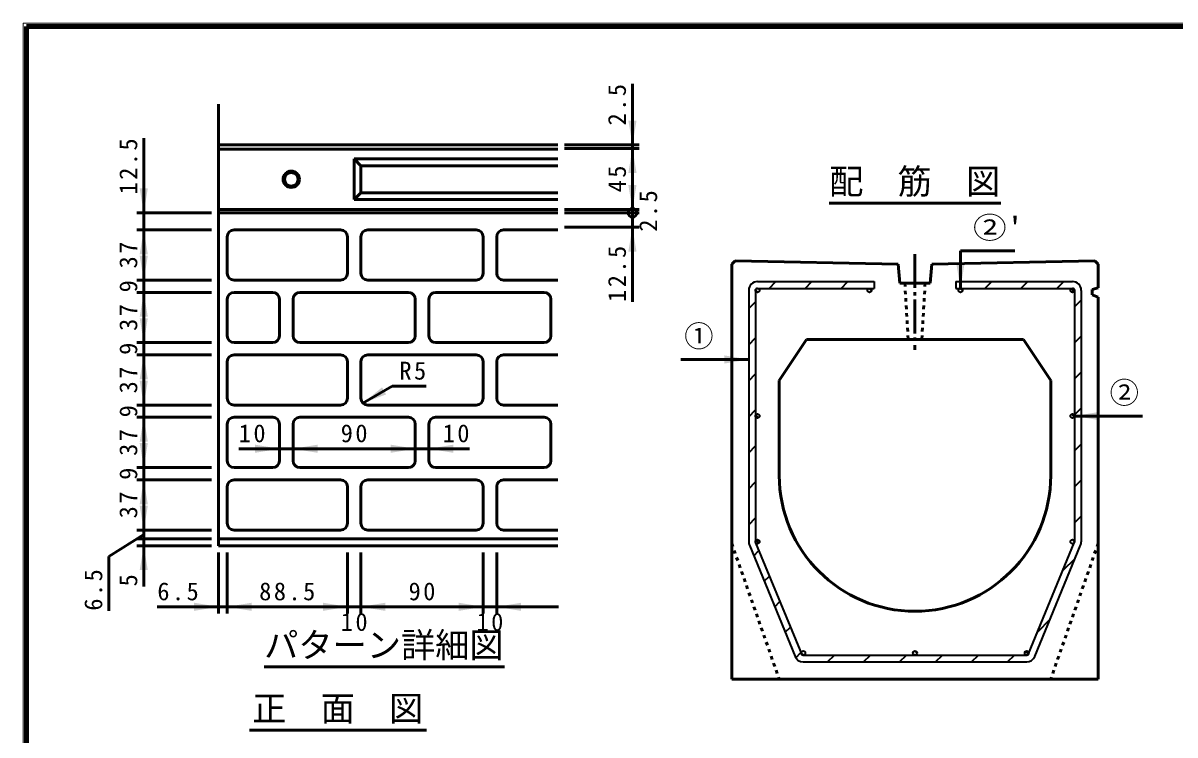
# Model space of a CAD drawing. Units: millimetres, scale not verified, with parts at other scales. Extents: x 100 to 4105, y 100 to 2870.
# Drawn here: x 100 to 1797, y 1822 to 2870 of the extents above; entities that cross this region are included whole.
import ezdxf
from ezdxf.enums import TextEntityAlignment as Align

# ---------------------------------------------------------------- set-up
doc = ezdxf.new("R2010")
doc.units = ezdxf.units.MM
doc.header["$LTSCALE"] = 5
doc.linetypes.add('USER1', pattern=[13.4, 10, -1.2, 1, -1.2])
doc.linetypes.add('USER2', pattern=[2.2, 1, -1.2])
doc.layers.add('V-nasSTD', color=7, linetype='Continuous', lineweight=50)
doc.styles.add('ＭＳ ゴシック', font='')
doc.styles.get('ＭＳ ゴシック').set_extended_font_data('MS Gothic')

msp = doc.modelspace()

# ---------------------------------------------------------------- hatches: boundary and pattern name
at = {"layer": 'V-nasSTD'}
for points in [[(991.858, 2726.452), (997.858, 2690.452), (1003.858, 2726.452)], [(1003.858, 2649.452), (997.858, 2685.452), (991.858, 2649.452)], [(991.858, 2631.452), (997.858, 2595.452), (1003.858, 2631.452)], [(271.858, 2626.452), (277.858, 2590.452), (283.858, 2626.452)], [(283.858, 2529.452), (277.858, 2565.452), (271.858, 2529.452)], [(1003.858, 2533.452), (997.858, 2569.452), (991.858, 2533.452)], [(271.858, 2527.452), (277.858, 2491.452), (283.858, 2527.452)], [(1487.168, 2515.387), (1481.168, 2479.387), (1475.168, 2515.387)], [(283.858, 2437.452), (277.858, 2473.452), (271.858, 2437.452)], [(271.858, 2435.452), (277.858, 2399.452), (283.858, 2435.452)], [(283.858, 2345.452), (277.858, 2381.452), (271.858, 2345.452)], [(1133.168, 2368.634), (1169.168, 2374.634), (1133.168, 2380.634)], [(271.858, 2343.452), (277.858, 2307.452), (283.858, 2343.452)], [(628.964, 2333.577), (600.787, 2310.38), (634.964, 2323.184)], [(1685.168, 2285.387), (1649.168, 2291.387), (1685.168, 2297.387)], [(283.858, 2253.452), (277.858, 2289.452), (271.858, 2253.452)], [(271.858, 2251.452), (277.858, 2215.452), (283.858, 2251.452)], [(441.858, 2237.193), (477.858, 2243.193), (441.858, 2249.193)], [(533.858, 2249.193), (497.858, 2243.193), (533.858, 2237.193)], [(641.858, 2237.193), (677.858, 2243.193), (641.858, 2249.193)], [(733.858, 2249.193), (697.858, 2243.193), (733.858, 2237.193)], [(283.858, 2161.452), (277.858, 2197.452), (271.858, 2161.452)], [(271.858, 2159.452), (277.858, 2123.452), (283.858, 2159.452)], [(283.858, 2064.452), (277.858, 2100.452), (271.858, 2064.452)], [(351.858, 2004.452), (387.858, 2010.452), (351.858, 2016.452)], [(436.858, 2016.452), (400.858, 2010.452), (436.858, 2004.452)], [(541.858, 2004.452), (577.858, 2010.452), (541.858, 2016.452)], [(633.858, 2016.452), (597.858, 2010.452), (633.858, 2004.452)], [(741.858, 2004.452), (777.858, 2010.452), (741.858, 2016.452)], [(833.858, 2016.452), (797.858, 2010.452), (833.858, 2004.452)]]:
    msp.add_hatch(color=256, dxfattribs=at).paths.add_polyline_path(points)

# ---------------------------------------------------------------- linework, layer by layer
at = {"layer": 'V-nasSTD', "lineweight": 100}
for p, q in [((105, 2865), (105, 105)), ((4100, 2865), (105, 2865))]:
    msp.add_line(p, q, dxfattribs=at)
at = {"layer": 'V-nasSTD'}
for p, q in [((997.858, 2780.452), (997.858, 2690.452)), ((387.858, 2100.452), (387.858, 2750.452)), ((277.858, 2700.452), (277.858, 2590.452)), ((887.858, 2690.452), (387.858, 2690.452)), ((887.858, 2684.452), (387.858, 2684.452)), ((897.858, 2690.452), (1007.858, 2690.452)), ((897.858, 2685.452), (1007.858, 2685.452)), ((997.858, 2690.452), (997.858, 2684.452)), ((997.858, 2595.452), (997.858, 2685.452)), ((587.858, 2609.952), (587.858, 2669.952)), ((597.858, 2659.952), (587.858, 2669.952)), ((587.858, 2669.952), (887.858, 2669.952)), ((597.858, 2619.952), (597.858, 2659.952)), ((887.858, 2659.952), (597.858, 2659.952)), ((597.858, 2619.952), (587.858, 2609.952)), ((597.858, 2619.952), (887.858, 2619.952)), ((887.858, 2609.952), (587.858, 2609.952)), ((1287.764, 2604.887), (1540.571, 2604.887)), ((377.858, 2590.452), (267.858, 2590.452)), ((277.858, 2565.452), (277.858, 2590.452)), ((887.858, 2595.452), (387.858, 2595.452)), ((387.858, 2590.452), (887.858, 2590.452)), ((897.858, 2595.452), (1007.858, 2595.452)), ((897.858, 2590.452), (1007.858, 2590.452)), ((897.858, 2590.452), (1007.858, 2590.452)), ((997.858, 2595.452), (997.858, 2590.452)), ((997.858, 2569.452), (997.858, 2590.452)), ((377.858, 2565.452), (267.858, 2565.452)), ((277.858, 2491.452), (277.858, 2565.452)), ((410.858, 2565.452), (567.858, 2565.452)), ((607.858, 2565.452), (767.858, 2565.452)), ((807.858, 2565.452), (887.858, 2565.452)), ((897.858, 2569.452), (1007.858, 2569.452)), ((997.858, 2459.452), (997.858, 2569.452)), ((400.858, 2501.452), (400.858, 2555.452)), ((577.858, 2555.452), (577.858, 2501.452)), ((597.858, 2501.452), (597.858, 2555.452)), ((777.858, 2555.452), (777.858, 2501.452)), ((797.858, 2501.452), (797.858, 2555.452)), ((1481.168, 2534.387), (1561.168, 2534.387)), ((1481.168, 2534.387), (1481.168, 2479.387)), ((1149.168, 2519.887), (1144.168, 2514.887)), ((1144.168, 1903.887), (1144.168, 2514.887)), ((1389.168, 2514.887), (1149.168, 2519.887)), ((1389.168, 2514.887), (1391.668, 2486.887)), ((1439.168, 2514.887), (1436.668, 2486.887)), ((1439.168, 2514.887), (1679.168, 2519.887)), ((1679.168, 2519.887), (1684.168, 2514.887)), ((1684.168, 2514.887), (1684.168, 2479.902)), ((377.858, 2491.452), (267.858, 2491.452)), ((277.858, 2473.452), (277.858, 2491.452)), ((567.858, 2491.452), (410.858, 2491.452)), ((767.858, 2491.452), (607.858, 2491.452)), ((887.858, 2491.452), (807.858, 2491.452)), ((1436.668, 2486.887), (1391.668, 2486.887)), ((1399.168, 2486.887), (1429.168, 2486.887)), ((1675.168, 2477.887), (1684.168, 2479.902)), ((377.858, 2473.452), (267.858, 2473.452)), ((277.858, 2399.452), (277.858, 2473.452)), ((400.858, 2463.452), (400.858, 2409.452)), ((467.858, 2473.452), (410.858, 2473.452)), ((477.858, 2409.452), (477.858, 2463.452)), ((497.858, 2463.452), (497.858, 2409.452)), ((667.858, 2473.452), (507.858, 2473.452)), ((677.858, 2409.452), (677.858, 2463.452)), ((697.858, 2463.452), (697.858, 2409.452)), ((867.858, 2473.452), (707.858, 2473.452)), ((877.858, 2409.452), (877.858, 2463.452)), ((1675.168, 2469.887), (1675.168, 2477.887)), ((1675.168, 2469.887), (1684.168, 2466.528)), ((1684.168, 1903.887), (1684.168, 2466.528)), ((377.858, 2399.452), (267.858, 2399.452)), ((377.858, 2399.452), (267.858, 2399.452)), ((277.858, 2381.452), (277.858, 2399.452)), ((410.858, 2399.452), (467.858, 2399.452)), ((507.858, 2399.452), (667.858, 2399.452)), ((707.858, 2399.452), (867.858, 2399.452)), ((1254.168, 2403.887), (1214.168, 2343.887)), ((1254.168, 2403.887), (1574.168, 2403.887)), ((1574.168, 2403.887), (1614.168, 2343.887)), ((377.858, 2381.452), (267.858, 2381.452)), ((277.858, 2307.452), (277.858, 2381.452)), ((567.858, 2381.452), (410.858, 2381.452)), ((767.858, 2381.452), (607.858, 2381.452)), ((887.858, 2381.452), (807.858, 2381.452)), ((400.858, 2371.452), (400.858, 2317.452)), ((577.858, 2317.452), (577.858, 2371.452)), ((597.858, 2371.452), (597.858, 2317.452)), ((777.858, 2317.452), (777.858, 2371.452)), ((797.858, 2371.452), (797.858, 2317.452)), ((1069.168, 2374.634), (1169.168, 2374.634)), ((1214.168, 2343.887), (1214.168, 2203.887)), ((1614.168, 2343.887), (1614.168, 2203.887)), ((644.088, 2335.38), (600.787, 2310.38)), ((694.088, 2335.38), (644.088, 2335.38)), ((377.858, 2307.452), (267.858, 2307.452)), ((377.858, 2307.452), (267.858, 2307.452)), ((277.858, 2289.452), (277.858, 2307.452)), ((410.858, 2307.452), (567.858, 2307.452)), ((607.858, 2307.452), (767.858, 2307.452)), ((807.858, 2307.452), (887.858, 2307.452)), ((1749.168, 2291.387), (1649.168, 2291.387)), ((377.858, 2289.452), (267.858, 2289.452)), ((277.858, 2215.452), (277.858, 2289.452)), ((400.858, 2279.452), (400.858, 2225.452)), ((467.858, 2289.452), (410.858, 2289.452)), ((477.858, 2225.452), (477.858, 2279.452)), ((497.858, 2279.452), (497.858, 2225.452)), ((667.858, 2289.452), (507.858, 2289.452)), ((677.858, 2225.452), (677.858, 2279.452)), ((697.858, 2279.452), (697.858, 2225.452)), ((867.858, 2289.452), (707.858, 2289.452)), ((877.858, 2225.452), (877.858, 2279.452)), ((417.858, 2243.193), (477.858, 2243.193)), ((477.858, 2243.193), (497.858, 2243.193)), ((497.858, 2243.193), (677.858, 2243.193)), ((677.858, 2243.193), (697.858, 2243.193)), ((757.858, 2243.193), (697.858, 2243.193)), ((377.858, 2215.452), (267.858, 2215.452)), ((377.858, 2215.452), (267.858, 2215.452)), ((277.858, 2197.452), (277.858, 2215.452)), ((410.858, 2215.452), (467.858, 2215.452)), ((507.858, 2215.452), (667.858, 2215.452)), ((707.858, 2215.452), (867.858, 2215.452)), ((377.858, 2197.452), (267.858, 2197.452)), ((277.858, 2123.452), (277.858, 2197.452)), ((567.858, 2197.452), (410.858, 2197.452)), ((767.858, 2197.452), (607.858, 2197.452)), ((887.858, 2197.452), (807.858, 2197.452)), ((400.858, 2187.452), (400.858, 2133.452)), ((577.858, 2133.452), (577.858, 2187.452)), ((597.858, 2187.452), (597.858, 2133.452)), ((777.858, 2133.452), (777.858, 2187.452)), ((797.858, 2187.452), (797.858, 2133.452)), ((377.858, 2123.452), (267.858, 2123.452)), ((277.858, 2110.452), (277.858, 2123.452)), ((410.858, 2123.452), (567.858, 2123.452)), ((607.858, 2123.452), (767.858, 2123.452)), ((807.858, 2123.452), (887.858, 2123.452)), ((226.322, 2084.735), (277.858, 2116.952)), ((377.858, 2110.452), (267.858, 2110.452)), ((277.858, 2100.452), (277.858, 2110.452)), ((387.858, 2110.452), (887.858, 2110.452)), ((377.858, 2100.452), (267.858, 2100.452)), ((277.858, 2040.452), (277.858, 2100.452)), ((387.858, 2100.452), (887.858, 2100.452)), ((387.858, 2090.452), (387.858, 2000.452)), ((400.858, 2090.452), (400.858, 2000.452)), ((577.858, 2090.452), (577.858, 2000.452)), ((597.858, 2090.452), (597.858, 2000.452)), ((777.858, 2090.452), (777.858, 2000.452)), ((797.858, 2090.452), (797.858, 2000.452)), ((226.322, 2004.735), (226.322, 2084.735)), ((297.858, 2010.452), (387.858, 2010.452)), ((387.858, 2010.452), (400.858, 2010.452)), ((400.858, 2010.452), (577.858, 2010.452)), ((577.858, 2010.452), (597.858, 2010.452)), ((597.858, 2010.452), (777.858, 2010.452)), ((777.858, 2010.452), (797.858, 2010.452)), ((797.858, 2010.452), (888.858, 2010.452)), ((455.24, 1922.311), (809.25, 1922.311)), ((1144.168, 1903.887), (1684.168, 1903.887)), ((433.764, 1828.887), (694.571, 1828.887))]:
    msp.add_line(p, q, dxfattribs=at)
at = {"layer": 'V-nasSTD', "linetype": 'USER1'}
msp.add_line((1414.168, 2529.887), (1414.168, 2388.887), dxfattribs=at)
at = {"layer": 'V-nasSTD', "lineweight": 35}
for p, q in [((1182.168, 2489.387), (1354.168, 2489.387)), ((1182.168, 2479.387), (1354.168, 2479.387)), ((1199.095, 2479.387), (1209.095, 2489.387)), ((1252.128, 2479.387), (1262.128, 2489.387)), ((1305.161, 2479.387), (1315.161, 2489.387)), ((1346.553, 2479.323), (1350.104, 2475.773)), ((1354.168, 2489.387), (1354.168, 2479.387)), ((1474.168, 2489.387), (1474.168, 2479.387)), ((1474.168, 2489.387), (1646.168, 2489.387)), ((1474.168, 2489.295), (1474.26, 2489.387)), ((1474.168, 2489.387), (1474.168, 2479.387)), ((1474.168, 2479.387), (1646.168, 2479.387)), ((1480.856, 2479.371), (1484.151, 2476.076)), ((1517.293, 2479.387), (1527.293, 2489.387)), ((1570.326, 2479.387), (1580.326, 2489.387)), ((1623.359, 2479.387), (1633.359, 2489.387)), ((1644.205, 2478.656), (1648.437, 2474.425)), ((1169.168, 2476.387), (1169.168, 2105.978)), ((1179.168, 2476.387), (1179.168, 2105.969)), ((1179.221, 2476.95), (1182.731, 2473.44)), ((1649.168, 2476.387), (1649.168, 2105.969)), ((1649.168, 2452.163), (1659.168, 2462.163)), ((1659.168, 2476.387), (1659.168, 2105.973)), ((1169.168, 2449.46), (1179.168, 2459.46)), ((1169.168, 2396.427), (1179.168, 2406.427)), ((1649.168, 2399.13), (1659.168, 2409.13)), ((1169.168, 2343.394), (1179.168, 2353.394)), ((1649.168, 2346.097), (1659.168, 2356.097)), ((1169.168, 2290.361), (1179.168, 2300.361)), ((1179.522, 2292.801), (1183.582, 2288.741)), ((1644.905, 2294.108), (1648.889, 2290.125)), ((1649.168, 2293.064), (1659.168, 2303.064)), ((1169.168, 2237.328), (1179.168, 2247.328)), ((1649.168, 2240.031), (1659.168, 2250.031)), ((1169.168, 2184.295), (1179.168, 2194.295)), ((1649.168, 2186.998), (1659.168, 2196.998)), ((1169.168, 2131.262), (1179.168, 2141.262)), ((1649.168, 2133.965), (1659.168, 2143.965)), ((1179.393, 2104.827), (1246.751, 1941.244)), ((1180.007, 2108.468), (1184.249, 2104.226)), ((1581.584, 1941.244), (1648.942, 2104.827)), ((1645.802, 2109.364), (1649.145, 2106.021)), ((1170.147, 2101.028), (1237.508, 1937.437)), ((1176.511, 2085.572), (1184.169, 2093.23)), ((1590.829, 1937.437), (1658.188, 2101.023)), ((1632.057, 2063.821), (1650.439, 2082.203)), ((1191.979, 2048.007), (1199.637, 2055.665)), ((1207.447, 2010.442), (1215.105, 2018.1)), ((1594.934, 1973.665), (1613.316, 1992.047)), ((1222.915, 1972.877), (1230.573, 1980.535)), ((1238.529, 1935.458), (1246.041, 1942.97)), ((1246.571, 1942.91), (1250.048, 1939.433)), ((1246.751, 1941.244), (1246.751, 1941.244)), ((1246.751, 1941.244), (1246.751, 1941.244)), ((1249.525, 1939.387), (1578.81, 1939.387)), ((1285.491, 1929.387), (1295.491, 1939.387)), ((1338.524, 1929.387), (1348.524, 1939.387)), ((1391.557, 1929.387), (1401.557, 1939.387)), ((1413.82, 1945.366), (1417.147, 1942.039)), ((1444.59, 1929.387), (1454.59, 1939.387)), ((1497.623, 1929.387), (1507.623, 1939.387)), ((1550.656, 1929.387), (1560.656, 1939.387)), ((1577.024, 1944.797), (1581.22, 1940.6)), ((1581.584, 1941.244), (1581.584, 1941.244)), ((1581.584, 1941.244), (1581.584, 1941.244)), ((1249.529, 1929.387), (1578.809, 1929.387))]:
    msp.add_line(p, q, dxfattribs=at)
at = {"layer": 'V-nasSTD', "linetype": 'USER2'}
for p, q in [((1399.168, 2486.887), (1404.168, 2403.887)), ((1429.168, 2486.887), (1424.168, 2403.887)), ((1144.168, 2103.887), (1214.168, 1903.887)), ((1684.168, 2103.887), (1614.168, 1903.887))]:
    msp.add_line(p, q, dxfattribs=at)
at = {"layer": 'V-nasSTD', "lineweight": 13}
msp.add_lwpolyline([(100, 100), (100, 2870), (4105, 2870), (4105, 100)], close=True, dxfattribs=at)
at = {"layer": 'V-nasSTD'}
for radius in [12, 10]:
    msp.add_circle((495.258, 2639.952), radius, dxfattribs=at)
at = {"layer": 'V-nasSTD', "lineweight": 35}
for centre in [(1182.168, 2476.387), (1347.168, 2476.387), (1481.168, 2476.387), (1646.168, 2476.387), (1182.168, 2291.387), (1646.168, 2291.387), (1182.168, 2106.387), (1646.168, 2106.387), (1249.525, 1942.387), (1414.168, 1942.387), (1578.81, 1942.387)]:
    msp.add_circle(centre, 3, dxfattribs=at)
at = {"layer": 'V-nasSTD'}
for centre, radius, start, end in [((997.858, 2590.452), 6.25, 90, 270), ((997.858, 2590.452), 6.25, 270, 90), ((410.858, 2555.452), 10, 90, 180), ((567.858, 2555.452), 10, 0, 90), ((607.858, 2555.452), 10, 90, 180), ((767.858, 2555.452), 10, 0, 90), ((807.858, 2555.452), 10, 90, 180), ((410.858, 2501.452), 10, 180, 270), ((567.858, 2501.452), 10, 270, 0), ((607.858, 2501.452), 10, 180, 270), ((767.858, 2501.452), 10, 270, 0), ((807.858, 2501.452), 10, 180, 270), ((410.858, 2463.452), 10, 90, 180), ((467.858, 2463.452), 10, 0, 90), ((507.858, 2463.452), 10, 90, 180), ((667.858, 2463.452), 10, 0, 90), ((707.858, 2463.452), 10, 90, 180), ((867.858, 2463.452), 10, 0, 90), ((410.858, 2409.452), 10, 180, 270), ((467.858, 2409.452), 10, 270, 0), ((507.858, 2409.452), 10, 180, 270), ((667.858, 2409.452), 10, 270, 0), ((707.858, 2409.452), 10, 180, 270), ((867.858, 2409.452), 10, 270, 0), ((410.858, 2371.452), 10, 90, 180), ((567.858, 2371.452), 10, 0, 90), ((607.858, 2371.452), 10, 90, 180), ((767.858, 2371.452), 10, 0, 90), ((807.858, 2371.452), 10, 90, 180), ((410.858, 2317.452), 10, 180, 270), ((567.858, 2317.452), 10, 270, 0), ((607.858, 2317.452), 10, 180, 270), ((767.858, 2317.452), 10, 270, 0), ((807.858, 2317.452), 10, 180, 270), ((410.858, 2279.452), 10, 90, 180), ((467.858, 2279.452), 10, 0, 90), ((507.858, 2279.452), 10, 90, 180), ((667.858, 2279.452), 10, 0, 90), ((707.858, 2279.452), 10, 90, 180), ((867.858, 2279.452), 10, 0, 90), ((410.858, 2225.452), 10, 180, 270), ((467.858, 2225.452), 10, 270, 0), ((507.858, 2225.452), 10, 180, 270), ((667.858, 2225.452), 10, 270, 0), ((707.858, 2225.452), 10, 180, 270), ((867.858, 2225.452), 10, 270, 0), ((410.858, 2187.452), 10, 90, 180), ((567.858, 2187.452), 10, 0, 90), ((607.858, 2187.452), 10, 90, 180), ((767.858, 2187.452), 10, 0, 90), ((807.858, 2187.452), 10, 90, 180), ((1414.168, 2203.887), 200, 180, 270), ((1414.168, 2203.887), 200, 270, 0), ((410.858, 2133.452), 10, 180, 270), ((567.858, 2133.452), 10, 270, 0), ((607.858, 2133.452), 10, 180, 270), ((767.858, 2133.452), 10, 270, 0), ((807.858, 2133.452), 10, 180, 270)]:
    msp.add_arc(centre, radius, start, end, dxfattribs=at)
at = {"layer": 'V-nasSTD', "lineweight": 35}
for centre, radius, start, end in [((1182.168, 2476.387), 13, 90, 180), ((1182.168, 2476.387), 3, 90, 180), ((1182.168, 2476.387), 3, 90, 180), ((1182.168, 2476.387), 3, 90, 180), ((1646.168, 2476.387), 13, 0, 90), ((1646.168, 2476.387), 3, 0, 90), ((1646.168, 2476.387), 3, 0, 90), ((1646.168, 2476.387), 3, 0, 90), ((1182.168, 2105.978), 13, 180, 202.38013), ((1182.168, 2105.969), 3, 180, 202.38013), ((1182.168, 2105.969), 3, 180, 202.38013), ((1646.168, 2105.969), 3, 337.61987, 0), ((1646.168, 2105.969), 3, 337.61987, 0), ((1646.168, 2105.973), 13, 337.61987, 0), ((1249.529, 1942.387), 13, 202.38013, 270), ((1249.525, 1942.387), 3, 202.38013, 270), ((1249.525, 1942.387), 3, 202.38013, 270), ((1249.525, 1942.387), 3, 202.38053, 270.00103), ((1578.809, 1942.387), 13, 270, 337.61987), ((1578.81, 1942.387), 3, 270, 337.61987), ((1578.81, 1942.387), 3, 270, 337.61987), ((1578.81, 1942.387), 3, 269.99901, 337.61947)]:
    msp.add_arc(centre, radius, start, end, dxfattribs=at)

# ---------------------------------------------------------------- texts
at = {"layer": 'V-nasSTD', "style": 'ＭＳ ゴシック'}
for s, height, p in [('配\u3000筋\u3000図', 36.95, (1287.764, 2655.287)), ('①', 31.67, (1074.168, 2424.834)), ('②', 31.67, (1700.968, 2341.587)), ('パターン詳細図', 36.95, (455.24, 1972.711)), ('正\u3000面\u3000図', 36.95, (437.764, 1879.287))]:
    msp.add_text(s, height=height, dxfattribs=at).set_placement(p, align=Align.TOP_LEFT)
at = {"layer": 'V-nasSTD', "style": 'ＭＳ ゴシック', "width": 1.15}
msp.add_text("②'", height=31.67, dxfattribs=at).set_placement((1499.568, 2584.587), align=Align.TOP_LEFT)
at = {"layer": 'V-nasSTD', "style": 'ＭＳ ゴシック'}
for s, p in [('9', (241.858, 2473.452)), ('9', (241.858, 2381.452)), ('9', (241.858, 2289.452)), ('9', (241.858, 2197.452)), ('5', (241.858, 2040.452))]:
    msp.add_text(s, height=26.39, rotation=90, dxfattribs=at).set_placement(p, align=Align.TOP_LEFT)
at = {"layer": 'V-nasSTD', "char_height": 26.39, "attachment_point": 1, "rotation": 90, "style": 'ＭＳ ゴシック'}
for s, insert in [('\\T1.2;2.5', (961.858, 2719.252)), ('\\T1.2;12.5', (241.858, 2617.652)), ('\\T1.2;45', (961.858, 2620.652)), ('\\T1.2;2.5', (1007.854, 2562.764)), ('\\T1.2;37', (241.858, 2508.652)), ('\\T1.2;12.5', (961.858, 2459.452)), ('\\T1.2;37', (241.858, 2416.652)), ('\\T1.2;37', (241.858, 2324.652)), ('\\T1.2;37', (241.858, 2232.652)), ('\\T1.2;37', (241.858, 2140.652)), ('\\T1.2;6.5', (190.322, 2004.735))]:
    msp.add_mtext(s, dxfattribs=dict(at, insert=insert))
at = {"layer": 'V-nasSTD', "char_height": 26.39, "attachment_point": 1, "style": 'ＭＳ ゴシック'}
for s, insert in [('\\T1.2;R5', (654.488, 2371.38)), ('\\T1.2;10', (417.858, 2279.193)), ('\\T1.2;90', (568.058, 2279.193)), ('\\T1.2;10', (718.258, 2279.193)), ('\\T1.2;6.5', (297.858, 2046.452)), ('\\T1.2;88.5', (447.958, 2046.452)), ('\\T1.2;90', (668.058, 2046.452)), ('\\T1.2;10', (568.203, 2001.452)), ('\\T1.2;10', (768.203, 2001.452))]:
    msp.add_mtext(s, dxfattribs=dict(at, insert=insert))

doc.saveas('drawing.dxf')
